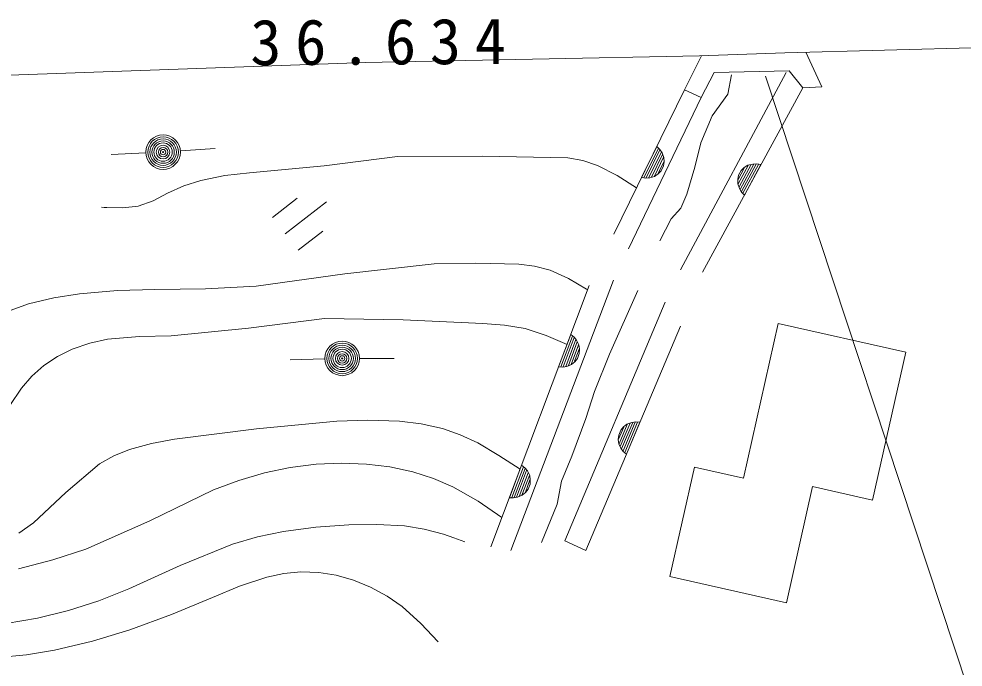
# Model space of a CAD drawing. Units: millimetres, scale not verified. Extents: x 40000 to 680000, y 20000 to 380000.
# Drawn here: x 111170 to 138367, y 253204 to 271869 of the extents above; entities that cross this region are included whole.
import ezdxf

# ---------------------------------------------------------------- set-up
doc = ezdxf.new("R2010")
doc.units = ezdxf.units.MM
doc.header["$LTSCALE"] = 1000
doc.layers.add('S-BGD', color=7, linetype='Continuous', lineweight=13)
doc.styles.add('ＭＳ ゴシック', font='')
doc.styles.get('ＭＳ ゴシック').set_extended_font_data('MS Gothic')

msp = doc.modelspace()

# ---------------------------------------------------------------- linework, layer by layer
at = {"layer": 'S-BGD'}
for p, q in [((133234, 270891), (130777, 270807)), ((139758, 271061), (133234, 270891)), ((134294, 269908), (133836, 270907)), ((130777, 270807), (121149, 270609)), ((130828, 270808), (130342, 269827)), ((121149, 270609), (110618, 270242)), ((131195, 270325), (133360, 270376)), ((133360, 270376), (133746, 269888)), ((130229, 264642), (133273, 270323)), ((130819, 269603), (131195, 270325)), ((131592, 269705), (131692, 270257)), ((132673, 270217), (142088, 241761)), ((128311, 265669), (130342, 269827)), ((130342, 269827), (130819, 269603)), ((130342, 269827), (130819, 269603)), ((133746, 269888), (130863, 264579)), ((133746, 269888), (134294, 269908)), ((130819, 269603), (128732, 265252)), ((131140, 269078), (131592, 269705)), ((130814, 268300), (131140, 269078)), ((129107, 267299), (129546, 268197)), ((129546, 268197), (129632, 268111)), ((130638, 267597), (130814, 268300)), ((114823, 268009), (113825, 267962)), ((115822, 268069), (116819, 268140)), ((122076, 267902), (119963, 267642)), ((124510, 267915), (122076, 267902)), ((126983, 267868), (124510, 267915)), ((129591, 268147), (129174, 267294)), ((129241, 267289), (129636, 268097)), ((129676, 268036), (129315, 267297)), ((129391, 267310), (129710, 267964)), ((129632, 268111), (129694, 268016)), ((129694, 268016), (129750, 267881)), ((119963, 267642), (117811, 267438)), ((127418, 267788), (126983, 267868)), ((127835, 267649), (127418, 267788)), ((128407, 267355), (127835, 267649)), ((129740, 267883), (129475, 267339)), ((129582, 267417), (129746, 267752)), ((129738, 267633), (129670, 267494)), ((129756, 267755), (129738, 267633)), ((129750, 267881), (129756, 267755)), ((131885, 267117), (132174, 267648)), ((132259, 267673), (131912, 267034)), ((131943, 266960), (132335, 267683)), ((132409, 267688), (131980, 266897)), ((132023, 266846), (132476, 267680)), ((132061, 267587), (132166, 267655)), ((132543, 267673), (132066, 266794)), ((132166, 267655), (132310, 267688)), ((132310, 267688), (132424, 267695)), ((132424, 267695), (132543, 267673)), ((117100, 267356), (116406, 267217)), ((117811, 267438), (117100, 267356)), ((128961, 267000), (128407, 267355)), ((129585, 267405), (129482, 267332)), ((129670, 267494), (129585, 267405)), ((130412, 266819), (130638, 267597)), ((131875, 267244), (131898, 267366)), ((132063, 267575), (131885, 267247)), ((131898, 267366), (131972, 267502)), ((131972, 267502), (132061, 267587)), ((116406, 267217), (115924, 267062)), ((129227, 267282), (129107, 267299)), ((129341, 267293), (129227, 267282)), ((129482, 267332), (129341, 267293)), ((131875, 267119), (131875, 267244)), ((131925, 266981), (131875, 267119)), ((115450, 266846), (115038, 266634)), ((115924, 267062), (115450, 266846)), ((130236, 266418), (130412, 266819)), ((131984, 266884), (131925, 266981)), ((132066, 266794), (131984, 266884)), ((115038, 266634), (114603, 266479)), ((119189, 266705), (118478, 266154)), ((120028, 266597), (118843, 265677)), ((113629, 266440), (113548, 266445)), ((113700, 266436), (113629, 266440)), ((114164, 266428), (113700, 266436)), ((114603, 266479), (114164, 266428)), ((129960, 266116), (130236, 266418)), ((129634, 265479), (129960, 266116)), ((119925, 265757), (119213, 265206)), ((120561, 264523), (123127, 264812)), ((123127, 264812), (124335, 264838)), ((124335, 264838), (125566, 264803)), ((125566, 264803), (126022, 264746)), ((126022, 264746), (126470, 264629)), ((118007, 264175), (120561, 264523)), ((126470, 264629), (127001, 264389)), ((127001, 264389), (127522, 264085)), ((115083, 264075), (116541, 264095)), ((116541, 264095), (118007, 264175)), ((124766, 256667), (127599, 264196)), ((128293, 264347), (125343, 256566)), ((111444, 263660), (112175, 263837)), ((112175, 263837), (112920, 263954)), ((112920, 263954), (114006, 264045)), ((114006, 264045), (115083, 264075)), ((127522, 264085), (127540, 264075)), ((127540, 264075), (127557, 264064)), ((128993, 264050), (128179, 262217)), ((110943, 263485), (111444, 263660)), ((126899, 256843), (129784, 263714)), ((119970, 263246), (117779, 262965)), ((122240, 263201), (119970, 263246)), ((124534, 263096), (122240, 263201)), ((125155, 263053), (124534, 263096)), ((125752, 262952), (125155, 263053)), ((130226, 263018), (127501, 256566)), ((132046, 258640), (133044, 263094)), ((133044, 263094), (136713, 262272)), ((115558, 262742), (114640, 262723)), ((117779, 262965), (115558, 262742)), ((126362, 262752), (125752, 262952)), ((126958, 262493), (126362, 262752)), ((126715, 261846), (127067, 262782)), ((127117, 262736), (126782, 261847)), ((127067, 262782), (127160, 262704)), ((113209, 262528), (112709, 262354)), ((113723, 262643), (113209, 262528)), ((114640, 262723), (113723, 262643)), ((126849, 261849), (127166, 262691)), ((127212, 262634), (126922, 261864)), ((126996, 261884), (127252, 262565)), ((127290, 262487), (127077, 261921)), ((127160, 262704), (127231, 262616)), ((127231, 262616), (127300, 262486)), ((127300, 262486), (127317, 262362)), ((112709, 262354), (112282, 262144)), ((127177, 262009), (127308, 262357)), ((127311, 262238), (127257, 262093)), ((127317, 262362), (127311, 262238)), ((128179, 262217), (127752, 261138)), ((136713, 262272), (135759, 258015)), ((112282, 262144), (111888, 261885)), ((119982, 262078), (118982, 262048)), ((120981, 262093), (121981, 262093)), ((127085, 261915), (126948, 261862)), ((127180, 261997), (127085, 261915)), ((127257, 262093), (127180, 261997)), ((111888, 261885), (111545, 261583)), ((126836, 261840), (126715, 261846)), ((126948, 261862), (126836, 261840)), ((111545, 261583), (111245, 261237)), ((111245, 261237), (110909, 260738)), ((127752, 261138), (127501, 260360)), ((118013, 260061), (120328, 260287)), ((120328, 260287), (121223, 260315)), ((121223, 260315), (122136, 260283)), ((122136, 260283), (122756, 260207)), ((127501, 260360), (127099, 259281)), ((115648, 259769), (118013, 260061)), ((122756, 260207), (123369, 260071)), ((123369, 260071), (123884, 259894)), ((128590, 260109), (128445, 259766)), ((128446, 259884), (128507, 260027)), ((128458, 259635), (128693, 260193)), ((128775, 260226), (128492, 259556)), ((128507, 260027), (128587, 260121)), ((128530, 259485), (128850, 260243)), ((128923, 260256), (128573, 259427)), ((128587, 260121), (128685, 260199)), ((128621, 259379), (128991, 260254)), ((129058, 260253), (128669, 259332)), ((128685, 260199), (128824, 260246)), ((128824, 260246), (128937, 260263)), ((128937, 260263), (129058, 260253)), ((114988, 259647), (115648, 259769)), ((123884, 259894), (124385, 259657)), ((128435, 259762), (128446, 259884)), ((128448, 259637), (128435, 259762)), ((113905, 259287), (114357, 259471)), ((114357, 259471), (114988, 259647)), ((124385, 259657), (124998, 259298)), ((128511, 259504), (128448, 259637)), ((128578, 259413), (128511, 259504)), ((113491, 259054), (113905, 259287)), ((124998, 259298), (125606, 258900)), ((127099, 259281), (126798, 258553)), ((128669, 259332), (128578, 259413)), ((112523, 258235), (113491, 259054)), ((118983, 258951), (118245, 258796)), ((119733, 259046), (118983, 258951)), ((120458, 259079), (119733, 259046)), ((121186, 259051), (120458, 259079)), ((121857, 258967), (121186, 259051)), ((122517, 258825), (121857, 258967)), ((125298, 258081), (125650, 259017)), ((125700, 258972), (125365, 258083)), ((125432, 258084), (125749, 258926)), ((125650, 259017), (125744, 258939)), ((125744, 258939), (125815, 258851)), ((129923, 255812), (130628, 258958)), ((130628, 258958), (132046, 258640)), ((118245, 258796), (117502, 258579)), ((123108, 258637), (122517, 258825)), ((125795, 258869), (125505, 258099)), ((125579, 258119), (125836, 258800)), ((125873, 258722), (125660, 258156)), ((125815, 258851), (125883, 258721)), ((125883, 258721), (125901, 258597)), ((117502, 258579), (116778, 258304)), ((123667, 258396), (123108, 258637)), ((124394, 257980), (123667, 258396)), ((125760, 258244), (125891, 258593)), ((125894, 258474), (125840, 258329)), ((125901, 258597), (125894, 258474)), ((126798, 258553), (126673, 257900)), ((134031, 258402), (133282, 255059)), ((135759, 258015), (134031, 258402)), ((111587, 257362), (112523, 258235)), ((116778, 258304), (114946, 257420)), ((125668, 258150), (125531, 258098)), ((125763, 258232), (125668, 258150)), ((125840, 258329), (125763, 258232)), ((125085, 257515), (124394, 257980)), ((125419, 258076), (125298, 258081)), ((125531, 258098), (125419, 258076)), ((126673, 257900), (126221, 256796)), ((111167, 257057), (111587, 257362)), ((114946, 257420), (113101, 256597)), ((119723, 257234), (120669, 257299)), ((120669, 257299), (121476, 257314)), ((121476, 257314), (122276, 257268)), ((118047, 256955), (118789, 257109)), ((118789, 257109), (119723, 257234)), ((122276, 257268), (122845, 257179)), ((122845, 257179), (123401, 257031)), ((123401, 257031), (123702, 256928)), ((117320, 256743), (118047, 256955)), ((123702, 256928), (124011, 256815)), ((127501, 256566), (126899, 256843)), ((113101, 256597), (112143, 256289)), ((115816, 256128), (117320, 256743)), ((112143, 256289), (111156, 256036)), ((114338, 255459), (115816, 256128)), ((119294, 255944), (118797, 255899)), ((119805, 255925), (119294, 255944)), ((118310, 255794), (117523, 255530)), ((118797, 255899), (118310, 255794)), ((120304, 255848), (119805, 255925)), ((120810, 255707), (120304, 255848)), ((121296, 255510), (120810, 255707)), ((133282, 255059), (129923, 255812)), ((113471, 255115), (114338, 255459)), ((117523, 255530), (116751, 255206)), ((121773, 255251), (121296, 255510)), ((112595, 254831), (113471, 255115)), ((116751, 255206), (115568, 254714)), ((122209, 254946), (121773, 255251)), ((122746, 254459), (122209, 254946)), ((110803, 254460), (111702, 254615)), ((111702, 254615), (112595, 254831)), ((115568, 254714), (114367, 254279)), ((123243, 253927), (122746, 254459)), ((114367, 254279), (113290, 253955)), ((113290, 253955), (112195, 253688)), ((111388, 253553), (110565, 253476)), ((112195, 253688), (111388, 253553))]:
    msp.add_line(p, q, dxfattribs=at)
for centre, radius in [((115323, 268033), 498), ((115323, 268033), 440), ((115323, 268033), 382), ((115323, 268033), 322), ((115323, 268033), 265), ((115323, 268033), 195), ((115323, 268033), 135), ((115323, 268033), 77.5), ((115323, 268033), 15), ((120481, 262093), 498), ((120481, 262093), 440), ((120481, 262093), 382), ((120481, 262093), 322), ((120481, 262093), 265), ((120481, 262093), 195), ((120481, 262093), 135), ((120481, 262093), 77.5), ((120481, 262093), 15)]:
    msp.add_circle(centre, radius, dxfattribs=at)

# ---------------------------------------------------------------- texts
at = {"layer": 'S-BGD', "insert": (117837, 270513), "char_height": 1320, "attachment_point": 7, "rotation": 0.3, "style": 'ＭＳ ゴシック'}
msp.add_mtext('\\T1.44;36.634', dxfattribs=at)

doc.saveas('drawing.dxf')
